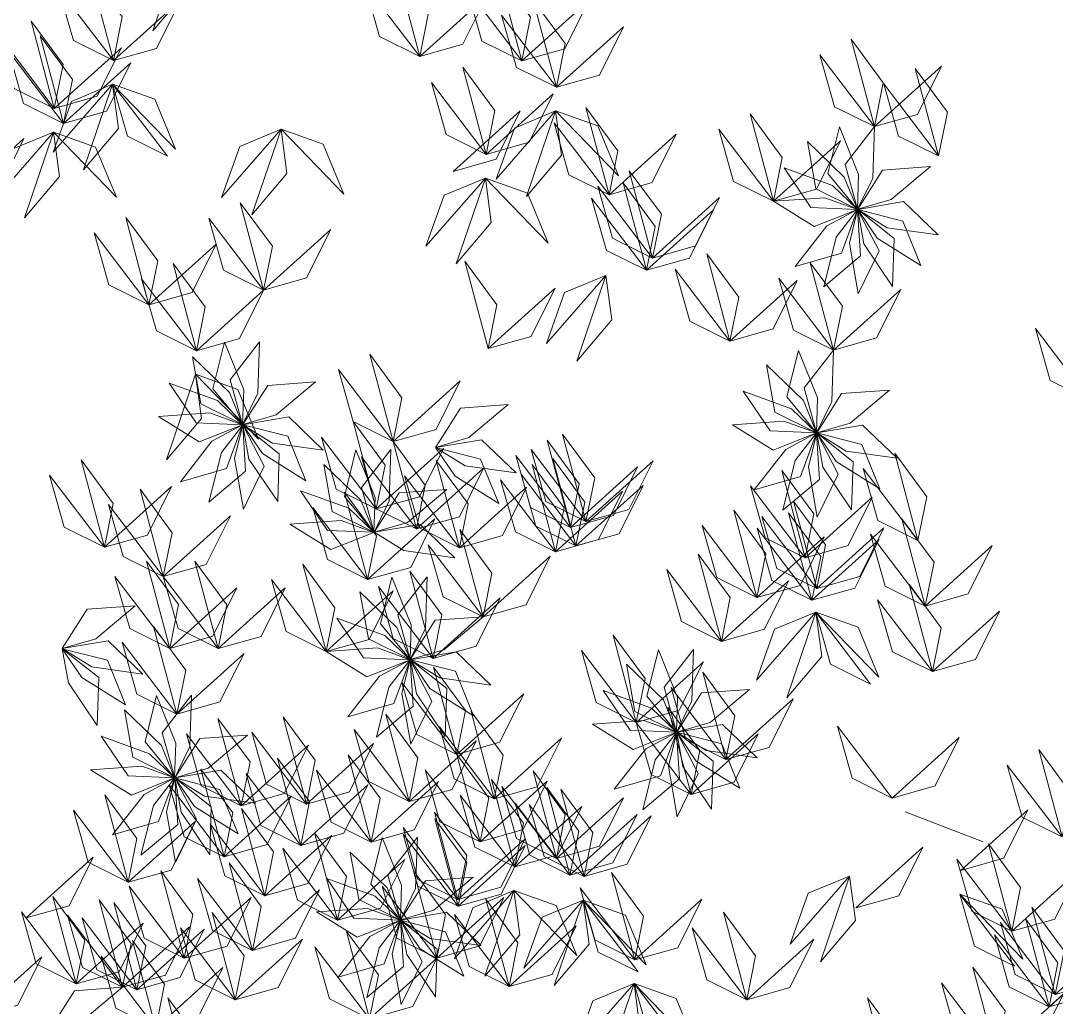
# Model space of a CAD drawing. Header units: inches. Extents: x 4350 to 28384, y -6772 to 993.
# Drawn here: x 19136 to 19204.6, y -720.8 to -655.3 of the extents above; entities that cross this region are included whole.
import ezdxf

# ---------------------------------------------------------------- set-up
doc = ezdxf.new("R2010")
doc.units = ezdxf.units.IN
doc.header["$MEASUREMENT"] = 0
doc.layers.add('ARREDAMENTO', color=2, linetype='Continuous', lineweight=18)

# ---------------------------------------------------------------- blocks, each defined once
blk = doc.blocks.new('jacaranda')
at = {"layer": 'ARREDAMENTO', "linetype": 'Continuous'}
blk.add_line((14006.878, 19469.296), (14001.698, 19467.307), dxfattribs=at)
at = {"layer": 'ARREDAMENTO', "lineweight": 0}
for points in [[(14054.837, 19526.801), (14054.447, 19523.862), (14056.763, 19521.12), (14054.837, 19526.801)], [(14032.303, 19519.111), (14031.718, 19522.018), (14033.845, 19524.908), (14032.303, 19519.111)], [(14039.072, 19519.411), (14038.487, 19522.317), (14040.615, 19525.207), (14039.072, 19519.411)], [(14059.379, 19519.139), (14058.794, 19522.046), (14060.921, 19524.936), (14059.379, 19519.139)], [(14039.072, 19519.411), (14041.726, 19520.732), (14042.703, 19524.185), (14039.072, 19519.411)], [(14032.303, 19519.111), (14034.956, 19520.433), (14035.933, 19523.886), (14032.303, 19519.111)], [(14059.379, 19519.139), (14062.033, 19520.46), (14063.01, 19523.914), (14059.379, 19519.139)], [(14032.303, 19519.111), (14029.45, 19519.918), (14027.851, 19523.131), (14032.303, 19519.111)], [(14030.006, 19517.365), (14029.421, 19520.271), (14031.549, 19523.161), (14030.006, 19517.365)], [(14039.072, 19519.411), (14036.22, 19520.218), (14034.62, 19523.43), (14039.072, 19519.411)], [(14059.379, 19519.139), (14056.526, 19519.946), (14054.927, 19523.159), (14059.379, 19519.139)], [(14030.006, 19517.365), (14032.66, 19518.686), (14033.637, 19522.139), (14030.006, 19517.365)], [(14063.298, 19515.962), (14062.713, 19518.868), (14064.841, 19521.758), (14063.298, 19515.962)], [(14030.006, 19517.365), (14027.154, 19518.172), (14025.554, 19521.384), (14030.006, 19517.365)], [(14062.687, 19514.973), (14062.102, 19517.879), (14064.23, 19520.769), (14062.687, 19514.973)], [(14063.298, 19515.962), (14065.952, 19517.283), (14066.929, 19520.736), (14063.298, 19515.962)], [(14008.914, 19514.754), (14008.329, 19517.66), (14010.456, 19520.55), (14008.914, 19514.754)], [(14008.914, 19514.754), (14011.567, 19516.075), (14012.544, 19519.528), (14008.914, 19514.754)], [(14063.298, 19515.962), (14060.446, 19516.768), (14058.846, 19519.981), (14063.298, 19515.962)], [(14062.687, 19514.973), (14065.341, 19516.294), (14066.318, 19519.747), (14062.687, 19514.973)], [(14008.914, 19514.754), (14006.061, 19515.56), (14004.462, 19518.773), (14008.914, 19514.754)], [(14034.664, 19512.909), (14034.079, 19515.816), (14036.206, 19518.706), (14034.664, 19512.909)], [(14062.687, 19514.973), (14059.835, 19515.78), (14058.235, 19518.992), (14062.687, 19514.973)], [(14004.666, 19512.81), (14004.081, 19515.716), (14006.208, 19518.606), (14004.666, 19512.81)], [(14004.666, 19512.81), (14007.319, 19514.131), (14008.296, 19517.584), (14004.666, 19512.81)], [(14034.664, 19512.909), (14037.317, 19514.23), (14038.294, 19517.683), (14034.664, 19512.909)], [(14059.431, 19517.572), (14056.639, 19516.577), (14055.257, 19513.265), (14059.431, 19517.572)], [(14055.8, 19512.798), (14058.454, 19514.119), (14059.431, 19517.572), (14055.8, 19512.798)], [(14059.431, 19517.572), (14059.042, 19514.634), (14061.357, 19511.892), (14059.431, 19517.572)], [(14059.431, 19517.572), (14062.167, 19516.432), (14063.373, 19513.051), (14059.431, 19517.572)], [(14034.664, 19512.909), (14031.811, 19513.716), (14030.212, 19516.929), (14034.664, 19512.909)], [(14026.517, 19510.234), (14025.932, 19513.14), (14028.06, 19516.03), (14026.517, 19510.234)], [(14015.613, 19509.802), (14015.028, 19512.709), (14017.156, 19515.599), (14015.613, 19509.802)], [(14030.059, 19515.798), (14027.266, 19514.803), (14025.885, 19511.491), (14030.059, 19515.798)], [(14030.059, 19515.798), (14029.669, 19512.86), (14031.985, 19510.118), (14030.059, 19515.798)], [(14030.059, 19515.798), (14032.795, 19514.657), (14034, 19511.277), (14030.059, 19515.798)], [(14036.854, 19511.782), (14034.001, 19512.589), (14032.401, 19515.801), (14036.854, 19511.782)], [(14008.914, 19514.754), (14009.033, 19511.347), (14010.037, 19509.271), (14010.866, 19512.241), (14008.914, 19514.754)], [(14011.244, 19514.735), (14009.968, 19511.574), (14010.04, 19509.269), (14012.006, 19511.645), (14011.244, 19514.735)], [(14015.613, 19509.802), (14018.267, 19511.124), (14019.244, 19514.577), (14015.613, 19509.802)], [(14026.517, 19510.234), (14029.171, 19511.555), (14030.148, 19515.008), (14026.517, 19510.234)], [(14048.267, 19514.584), (14045.475, 19513.588), (14044.093, 19510.276), (14048.267, 19514.584)], [(14048.267, 19514.584), (14047.878, 19511.645), (14050.193, 19508.903), (14048.267, 19514.584)], [(14048.267, 19514.584), (14051.003, 19513.443), (14052.209, 19510.063), (14048.267, 19514.584)], [(14026.517, 19510.234), (14023.665, 19511.041), (14022.065, 19514.253), (14026.517, 19510.234)], [(14063.351, 19514.395), (14060.558, 19513.399), (14059.177, 19510.087), (14063.351, 19514.395)], [(14063.351, 19514.395), (14062.961, 19511.456), (14065.277, 19508.714), (14063.351, 19514.395)], [(14063.351, 19514.395), (14066.087, 19513.254), (14067.292, 19509.874), (14063.351, 19514.395)], [(14069.769, 19509.942), (14066.916, 19510.748), (14065.317, 19513.961), (14069.769, 19509.942)], [(14013.366, 19513.769), (14010.914, 19511.402), (14010.042, 19509.266), (14012.805, 19510.637), (14013.366, 19513.769)], [(14015.613, 19509.802), (14012.76, 19510.609), (14011.161, 19513.822), (14015.613, 19509.802)], [(14005.203, 19512.104), (14007.814, 19509.913), (14010.029, 19509.27), (14008.377, 19511.874), (14005.203, 19512.104)], [(14014.911, 19512.025), (14011.708, 19510.859), (14010.043, 19509.262), (14013.125, 19509.391), (14014.911, 19512.025)], [(14023.632, 19506.032), (14023.047, 19508.938), (14025.174, 19511.828), (14023.632, 19506.032)], [(14034.716, 19511.342), (14031.924, 19510.347), (14030.542, 19507.035), (14034.716, 19511.342)], [(14034.716, 19511.342), (14034.326, 19508.404), (14036.642, 19505.662), (14034.716, 19511.342)], [(14034.716, 19511.342), (14037.452, 19510.201), (14038.657, 19506.821), (14034.716, 19511.342)], [(14024.038, 19505.228), (14023.453, 19508.134), (14025.58, 19511.024), (14024.038, 19505.228)], [(14023.632, 19506.032), (14026.286, 19507.353), (14027.263, 19510.806), (14023.632, 19506.032)], [(14004.69, 19507.573), (14008.065, 19508.048), (14010.025, 19509.264), (14006.984, 19509.778), (14004.69, 19507.573)], [(14015.613, 19509.802), (14012.213, 19510.04), (14010.043, 19509.259), (14012.91, 19508.123), (14015.613, 19509.802)], [(14023.632, 19506.032), (14020.779, 19506.839), (14019.18, 19510.051), (14023.632, 19506.032)], [(14024.038, 19505.228), (14026.692, 19506.549), (14027.669, 19510.002), (14024.038, 19505.228)], [(14005.839, 19505.546), (14008.729, 19507.352), (14010.026, 19509.26), (14007.038, 19508.493), (14005.839, 19505.546)], [(14007.713, 19504.16), (14009.619, 19506.986), (14010.027, 19509.256), (14007.61, 19507.341), (14007.713, 19504.16)], [(14009.989, 19503.657), (14010.58, 19507.014), (14010.03, 19509.254), (14008.601, 19506.521), (14009.989, 19503.657)], [(14012.272, 19504.123), (14011.447, 19507.43), (14010.034, 19509.253), (14009.84, 19506.175), (14012.272, 19504.123)], [(14014.169, 19505.478), (14012.07, 19508.164), (14010.037, 19509.254), (14011.112, 19506.362), (14014.169, 19505.478)], [(14024.038, 19505.228), (14021.185, 19506.034), (14019.586, 19509.247), (14024.038, 19505.228)], [(14049.425, 19503.91), (14048.84, 19506.816), (14050.968, 19509.706), (14049.425, 19503.91)], [(14049.425, 19503.91), (14052.079, 19505.231), (14053.056, 19508.684), (14049.425, 19503.91)], [(14057.02, 19502.938), (14056.435, 19505.844), (14058.562, 19508.734), (14057.02, 19502.938)], [(14049.425, 19503.91), (14046.573, 19504.716), (14044.973, 19507.929), (14049.425, 19503.91)], [(14057.02, 19502.938), (14059.673, 19504.259), (14060.65, 19507.712), (14057.02, 19502.938)], [(14018.495, 19500.532), (14017.91, 19503.438), (14020.037, 19506.328), (14018.495, 19500.532)], [(14057.02, 19502.938), (14054.167, 19503.745), (14052.567, 19506.957), (14057.02, 19502.938)], [(14011.63, 19499.934), (14011.045, 19502.84), (14013.172, 19505.73), (14011.63, 19499.934)], [(14034.535, 19500.029), (14033.95, 19502.935), (14036.078, 19505.825), (14034.535, 19500.029)], [(14053.877, 19499.891), (14053.292, 19502.797), (14055.42, 19505.687), (14053.877, 19499.891)], [(14018.495, 19500.532), (14021.148, 19501.853), (14022.125, 19505.306), (14018.495, 19500.532)], [(14011.63, 19499.934), (14014.284, 19501.255), (14015.261, 19504.708), (14011.63, 19499.934)], [(14018.495, 19500.532), (14015.642, 19501.338), (14014.043, 19504.551), (14018.495, 19500.532)], [(14026.731, 19504.885), (14026.341, 19501.946), (14028.657, 19499.205), (14026.731, 19504.885)], [(14026.731, 19504.885), (14029.467, 19503.744), (14030.672, 19500.364), (14026.731, 19504.885)], [(14053.877, 19499.891), (14056.531, 19501.212), (14057.508, 19504.665), (14053.877, 19499.891)], [(14011.63, 19499.934), (14008.777, 19500.741), (14007.178, 19503.953), (14011.63, 19499.934)], [(14034.535, 19500.029), (14031.683, 19500.836), (14030.083, 19504.048), (14034.535, 19500.029)], [(14053.877, 19499.891), (14051.025, 19500.697), (14049.425, 19503.91), (14053.877, 19499.891)], [(13994.609, 19496.598), (13997.263, 19497.919), (13998.24, 19501.372), (13994.609, 19496.598)], [(14049.686, 19500.472), (14049.805, 19497.066), (14050.809, 19494.989), (14051.639, 19497.96), (14049.686, 19500.472)], [(14052.017, 19500.453), (14050.74, 19497.293), (14050.812, 19494.988), (14052.779, 19497.364), (14052.017, 19500.453)], [(14011.63, 19499.934), (14011.749, 19496.528), (14012.753, 19494.451), (14013.583, 19497.422), (14011.63, 19499.934)], [(14013.961, 19499.915), (14012.684, 19496.755), (14012.756, 19494.449), (14014.723, 19496.826), (14013.961, 19499.915)], [(14040.835, 19493.867), (14040.25, 19496.773), (14042.377, 19499.663), (14040.835, 19493.867)], [(14054.138, 19499.488), (14051.686, 19497.12), (14050.815, 19494.985), (14053.578, 19496.356), (14054.138, 19499.488)], [(14016.082, 19498.95), (14013.63, 19496.582), (14012.759, 19494.446), (14015.522, 19495.818), (14016.082, 19498.95)], [(14040.835, 19493.867), (14043.488, 19495.188), (14044.465, 19498.641), (14040.835, 19493.867)], [(14053.93, 19498.324), (14051.137, 19497.328), (14049.756, 19494.016), (14053.93, 19498.324)], [(14053.93, 19498.324), (14053.54, 19495.385), (14055.856, 19492.643), (14053.93, 19498.324)], [(14040.835, 19493.867), (14037.982, 19494.674), (14036.382, 19497.886), (14040.835, 19493.867)], [(14045.976, 19497.823), (14048.587, 19495.632), (14050.802, 19494.988), (14049.149, 19497.593), (14045.976, 19497.823)], [(14055.683, 19497.744), (14052.48, 19496.578), (14050.816, 19494.981), (14053.897, 19495.11), (14055.683, 19497.744)], [(14007.92, 19497.284), (14010.531, 19495.093), (14012.746, 19494.45), (14011.093, 19497.054), (14007.92, 19497.284)], [(14017.627, 19497.205), (14014.424, 19496.039), (14012.76, 19494.443), (14015.841, 19494.572), (14017.627, 19497.205)], [(14033.194, 19496.313), (14035.805, 19494.123), (14038.02, 19493.479), (14036.368, 19496.083), (14033.194, 19496.313)], [(14045.462, 19493.292), (14048.837, 19493.767), (14050.798, 19494.982), (14047.757, 19495.497), (14045.462, 19493.292)], [(14056.385, 19495.521), (14052.985, 19495.759), (14050.815, 19494.977), (14053.683, 19493.842), (14056.385, 19495.521)], [(14007.406, 19492.754), (14010.781, 19493.228), (14012.742, 19494.444), (14009.701, 19494.958), (14007.406, 19492.754)], [(14018.329, 19494.983), (14014.929, 19495.22), (14012.759, 19494.439), (14015.627, 19493.303), (14018.329, 19494.983)], [(14041.946, 19489.392), (14041.361, 19492.298), (14043.488, 19495.188), (14041.946, 19489.392)], [(14046.611, 19491.264), (14049.501, 19493.071), (14050.798, 19494.978), (14047.81, 19494.212), (14046.611, 19491.264)], [(14048.485, 19489.879), (14050.391, 19492.705), (14050.8, 19494.975), (14048.382, 19493.059), (14048.485, 19489.879)], [(14050.761, 19489.376), (14051.353, 19492.733), (14050.803, 19494.973), (14049.373, 19492.239), (14050.761, 19489.376)], [(14053.045, 19489.842), (14052.22, 19493.149), (14050.806, 19494.972), (14050.612, 19491.893), (14053.045, 19489.842)], [(14054.941, 19491.196), (14052.843, 19493.882), (14050.81, 19494.972), (14051.885, 19492.081), (14054.941, 19491.196)], [(14008.555, 19490.726), (14011.445, 19492.532), (14012.742, 19494.44), (14009.754, 19493.673), (14008.555, 19490.726)], [(14010.429, 19489.341), (14012.335, 19492.167), (14012.744, 19494.437), (14010.326, 19492.521), (14010.429, 19489.341)], [(14012.705, 19488.838), (14013.297, 19492.194), (14012.746, 19494.434), (14011.317, 19491.701), (14012.705, 19488.838)], [(14014.989, 19489.304), (14014.164, 19492.611), (14012.75, 19494.433), (14012.556, 19491.355), (14014.989, 19489.304)], [(14016.885, 19490.658), (14014.787, 19493.344), (14012.754, 19494.434), (14013.829, 19491.543), (14016.885, 19490.658)], [(14028.051, 19488.559), (14027.466, 19491.465), (14029.593, 19494.355), (14028.051, 19488.559)], [(14029.071, 19488.161), (14028.486, 19491.067), (14030.613, 19493.957), (14029.071, 19488.161)], [(14032.681, 19491.783), (14036.056, 19492.257), (14038.016, 19493.473), (14034.975, 19493.988), (14032.681, 19491.783)], [(14041.946, 19489.392), (14044.6, 19490.713), (14045.577, 19494.166), (14041.946, 19489.392)], [(14028.051, 19488.559), (14030.705, 19489.88), (14031.682, 19493.333), (14028.051, 19488.559)], [(14033.829, 19489.755), (14036.72, 19491.561), (14038.016, 19493.469), (14035.029, 19492.702), (14033.829, 19489.755)], [(14041.946, 19489.392), (14039.093, 19490.198), (14037.494, 19493.411), (14041.946, 19489.392)], [(14039.292, 19488.071), (14038.707, 19490.977), (14040.835, 19493.867), (14039.292, 19488.071)], [(14040.974, 19493.335), (14041.093, 19489.929), (14042.097, 19487.852), (14042.927, 19490.823), (14040.974, 19493.335)], [(14043.305, 19493.316), (14042.028, 19490.156), (14042.101, 19487.85), (14044.067, 19490.227), (14043.305, 19493.316)], [(14006.031, 19487.302), (14005.446, 19490.208), (14007.573, 19493.098), (14006.031, 19487.302)], [(14028.051, 19488.559), (14025.198, 19489.366), (14023.599, 19492.578), (14028.051, 19488.559)], [(14028.707, 19486.937), (14028.122, 19489.843), (14030.249, 19492.733), (14028.707, 19486.937)], [(14029.071, 19488.161), (14031.724, 19489.482), (14032.701, 19492.935), (14029.071, 19488.161)], [(14036.44, 19486.818), (14035.855, 19489.724), (14037.982, 19492.614), (14036.44, 19486.818)], [(14039.292, 19488.071), (14041.946, 19489.392), (14042.923, 19492.845), (14039.292, 19488.071)], [(14059.981, 19486.855), (14059.396, 19489.761), (14061.523, 19492.651), (14059.981, 19486.855)], [(14006.031, 19487.302), (14008.685, 19488.623), (14009.662, 19492.076), (14006.031, 19487.302)], [(14013.51, 19486.157), (14012.925, 19489.063), (14015.052, 19491.953), (14013.51, 19486.157)], [(14029.071, 19488.161), (14026.218, 19488.967), (14024.618, 19492.18), (14029.071, 19488.161)], [(14030.073, 19486.552), (14029.489, 19489.458), (14031.616, 19492.348), (14030.073, 19486.552)], [(14039.292, 19488.071), (14036.44, 19488.877), (14034.84, 19492.09), (14039.292, 19488.071)], [(14045.426, 19492.351), (14042.975, 19489.983), (14042.103, 19487.848), (14044.866, 19489.219), (14045.426, 19492.351)], [(14028.707, 19486.937), (14031.361, 19488.258), (14032.338, 19491.711), (14028.707, 19486.937)], [(14030.073, 19486.552), (14032.727, 19487.873), (14033.704, 19491.326), (14030.073, 19486.552)], [(14036.44, 19486.818), (14039.093, 19488.139), (14040.07, 19491.592), (14036.44, 19486.818)], [(14059.981, 19486.855), (14062.635, 19488.176), (14063.612, 19491.629), (14059.981, 19486.855)], [(14013.51, 19486.157), (14016.164, 19487.478), (14017.141, 19490.931), (14013.51, 19486.157)], [(14028.707, 19486.937), (14025.854, 19487.744), (14024.255, 19490.956), (14028.707, 19486.937)], [(14030.073, 19486.552), (14027.221, 19487.359), (14025.621, 19490.571), (14030.073, 19486.552)], [(14036.44, 19486.818), (14033.587, 19487.625), (14031.987, 19490.837), (14036.44, 19486.818)], [(14037.264, 19490.685), (14039.875, 19488.495), (14042.09, 19487.851), (14040.438, 19490.456), (14037.264, 19490.685)], [(14042.522, 19484.71), (14041.937, 19487.616), (14044.064, 19490.506), (14042.522, 19484.71)], [(14046.972, 19490.606), (14043.769, 19489.44), (14042.104, 19487.844), (14045.186, 19487.973), (14046.972, 19490.606)], [(14056.073, 19484.91), (14055.488, 19487.816), (14057.616, 19490.706), (14056.073, 19484.91)], [(14059.981, 19486.855), (14057.128, 19487.662), (14055.529, 19490.874), (14059.981, 19486.855)], [(14013.51, 19486.157), (14010.657, 19486.964), (14009.058, 19490.176), (14013.51, 19486.157)], [(14012.746, 19484.115), (14012.161, 19487.022), (14014.289, 19489.912), (14012.746, 19484.115)], [(14013.064, 19483.336), (14012.479, 19486.243), (14014.606, 19489.133), (14013.064, 19483.336)], [(14016.706, 19483.519), (14016.121, 19486.425), (14018.248, 19489.315), (14016.706, 19483.519)], [(14042.522, 19484.71), (14045.176, 19486.031), (14046.153, 19489.484), (14042.522, 19484.71)], [(14056.073, 19484.91), (14058.727, 19486.231), (14059.704, 19489.684), (14056.073, 19484.91)], [(14005.552, 19482.951), (14004.967, 19485.857), (14007.095, 19488.747), (14005.552, 19482.951)], [(14012.746, 19484.115), (14015.4, 19485.437), (14016.377, 19488.89), (14012.746, 19484.115)], [(14042.522, 19484.71), (14039.669, 19485.517), (14038.07, 19488.729), (14042.522, 19484.71)], [(14047.674, 19488.384), (14044.274, 19488.622), (14042.103, 19487.84), (14044.971, 19486.705), (14047.674, 19488.384)], [(14056.073, 19484.91), (14053.221, 19485.716), (14051.621, 19488.929), (14056.073, 19484.91)], [(14012.746, 19484.115), (14009.894, 19484.922), (14008.294, 19488.135), (14012.746, 19484.115)], [(14013.064, 19483.336), (14015.717, 19484.657), (14016.694, 19488.11), (14013.064, 19483.336)], [(14016.706, 19483.519), (14019.36, 19484.84), (14020.337, 19488.293), (14016.706, 19483.519)], [(14034.867, 19482.236), (14034.282, 19485.142), (14036.409, 19488.032), (14034.867, 19482.236)], [(14036.751, 19486.155), (14040.126, 19486.63), (14042.086, 19487.845), (14039.045, 19488.36), (14036.751, 19486.155)], [(14005.552, 19482.951), (14008.206, 19484.272), (14009.183, 19487.725), (14005.552, 19482.951)], [(14013.064, 19483.336), (14010.211, 19484.143), (14008.611, 19487.356), (14013.064, 19483.336)], [(14016.706, 19483.519), (14013.853, 19484.325), (14012.254, 19487.538), (14016.706, 19483.519)], [(14005.552, 19482.951), (14002.7, 19483.758), (14001.1, 19486.97), (14005.552, 19482.951)], [(14019.061, 19480.608), (14018.476, 19483.514), (14020.603, 19486.404), (14019.061, 19480.608)], [(14034.867, 19482.236), (14037.521, 19483.557), (14038.498, 19487.01), (14034.867, 19482.236)], [(14034.867, 19482.236), (14032.014, 19483.043), (14030.415, 19486.255), (14034.867, 19482.236)], [(14045.277, 19479.934), (14044.692, 19482.841), (14046.819, 19485.731), (14045.277, 19479.934)], [(14052.443, 19480.136), (14051.858, 19483.042), (14053.985, 19485.932), (14052.443, 19480.136)], [(14055.647, 19480.141), (14055.062, 19483.047), (14057.19, 19485.937), (14055.647, 19480.141)], [(14019.061, 19480.608), (14021.715, 19481.929), (14022.692, 19485.382), (14019.061, 19480.608)], [(14038.181, 19479.473), (14037.596, 19482.379), (14039.723, 19485.269), (14038.181, 19479.473)], [(14005.073, 19478.6), (14004.488, 19481.506), (14006.616, 19484.396), (14005.073, 19478.6)], [(14019.061, 19480.608), (14016.208, 19481.414), (14014.609, 19484.627), (14019.061, 19480.608)], [(14038.577, 19484.886), (14038.696, 19481.479), (14039.7, 19479.403), (14040.53, 19482.373), (14038.577, 19484.886)], [(14040.908, 19484.867), (14039.631, 19481.706), (14039.704, 19479.401), (14041.67, 19481.777), (14040.908, 19484.867)], [(14045.277, 19479.934), (14047.931, 19481.255), (14048.908, 19484.708), (14045.277, 19479.934)], [(14052.443, 19480.136), (14055.096, 19481.457), (14056.073, 19484.91), (14052.443, 19480.136)], [(14055.647, 19480.141), (14058.301, 19481.462), (14059.278, 19484.915), (14055.647, 19480.141)], [(14038.181, 19479.473), (14040.835, 19480.794), (14041.812, 19484.247), (14038.181, 19479.473)], [(14043.029, 19483.901), (14040.578, 19481.534), (14039.706, 19479.398), (14042.469, 19480.769), (14043.029, 19483.901)], [(14045.277, 19479.934), (14042.424, 19480.741), (14040.825, 19483.953), (14045.277, 19479.934)], [(14052.443, 19480.136), (14049.59, 19480.942), (14047.99, 19484.155), (14052.443, 19480.136)], [(14055.647, 19480.141), (14052.795, 19480.948), (14051.195, 19484.16), (14055.647, 19480.141)], [(14005.073, 19478.6), (14007.727, 19479.921), (14008.704, 19483.374), (14005.073, 19478.6)], [(14038.181, 19479.473), (14035.328, 19480.28), (14033.729, 19483.492), (14038.181, 19479.473)], [(14057.944, 19482.968), (14060.556, 19480.778), (14062.771, 19480.134), (14061.118, 19482.739), (14057.944, 19482.968)], [(14005.073, 19478.6), (14002.221, 19479.407), (14000.621, 19482.619), (14005.073, 19478.6)], [(14012.799, 19482.548), (14010.006, 19481.553), (14008.625, 19478.241), (14012.799, 19482.548)], [(14009.168, 19477.774), (14011.822, 19479.095), (14012.799, 19482.548), (14009.168, 19477.774)], [(14012.799, 19482.548), (14012.409, 19479.61), (14014.725, 19476.868), (14012.799, 19482.548)], [(14012.799, 19482.548), (14015.535, 19481.408), (14016.74, 19478.027), (14012.799, 19482.548)], [(14034.867, 19482.236), (14037.478, 19480.045), (14039.693, 19479.401), (14038.041, 19482.006), (14034.867, 19482.236)], [(14044.575, 19482.157), (14041.372, 19480.991), (14039.707, 19479.394), (14042.789, 19479.523), (14044.575, 19482.157)], [(14055.168, 19475.79), (14054.583, 19478.696), (14056.711, 19481.586), (14055.168, 19475.79)], [(14024.709, 19475.233), (14024.124, 19478.139), (14026.252, 19481.029), (14024.709, 19475.233)], [(14055.168, 19475.79), (14057.822, 19477.111), (14058.799, 19480.564), (14055.168, 19475.79)], [(14057.431, 19478.438), (14060.806, 19478.913), (14062.767, 19480.128), (14059.725, 19480.643), (14057.431, 19478.438)], [(14020.914, 19480.074), (14021.033, 19476.668), (14022.037, 19474.591), (14022.866, 19477.562), (14020.914, 19480.074)], [(14023.244, 19480.056), (14021.967, 19476.895), (14022.04, 19474.59), (14024.006, 19476.966), (14023.244, 19480.056)], [(14024.709, 19475.233), (14027.363, 19476.554), (14028.34, 19480.007), (14024.709, 19475.233)], [(14034.353, 19477.705), (14037.729, 19478.18), (14039.689, 19479.395), (14036.648, 19479.91), (14034.353, 19477.705)], [(14045.277, 19479.934), (14041.877, 19480.172), (14039.706, 19479.391), (14042.574, 19478.255), (14045.277, 19479.934)], [(14055.168, 19475.79), (14052.316, 19476.597), (14050.716, 19479.809), (14055.168, 19475.79)], [(14058.58, 19476.41), (14061.47, 19478.217), (14062.767, 19480.124), (14059.779, 19479.358), (14058.58, 19476.41)], [(14060.454, 19475.025), (14062.36, 19477.851), (14062.768, 19480.121), (14060.351, 19478.205), (14060.454, 19475.025)], [(14024.709, 19475.233), (14021.856, 19476.04), (14020.257, 19479.252), (14024.709, 19475.233)], [(14025.365, 19479.09), (14022.914, 19476.722), (14022.042, 19474.587), (14024.805, 19475.958), (14025.365, 19479.09)], [(14035.502, 19475.678), (14038.393, 19477.484), (14039.689, 19479.392), (14036.702, 19478.625), (14035.502, 19475.678)], [(14036.614, 19473.109), (14036.029, 19476.015), (14038.156, 19478.905), (14036.614, 19473.109)], [(14037.377, 19474.292), (14039.282, 19477.118), (14039.691, 19479.388), (14037.274, 19477.473), (14037.377, 19474.292)], [(14039.652, 19473.789), (14040.244, 19477.146), (14039.694, 19479.386), (14038.265, 19476.653), (14039.652, 19473.789)], [(14041.936, 19474.255), (14041.111, 19477.562), (14039.697, 19479.385), (14039.504, 19476.307), (14041.936, 19474.255)], [(14043.833, 19475.61), (14041.734, 19478.295), (14039.701, 19479.385), (14040.776, 19476.494), (14043.833, 19475.61)], [(14018.761, 19472.768), (14018.176, 19475.674), (14020.303, 19478.564), (14018.761, 19472.768)], [(14018.761, 19472.768), (14021.415, 19474.089), (14022.392, 19477.542), (14018.761, 19472.768)], [(14036.614, 19473.109), (14039.268, 19474.43), (14040.245, 19477.883), (14036.614, 19473.109)], [(14018.761, 19472.768), (14015.908, 19473.575), (14014.309, 19476.787), (14018.761, 19472.768)], [(14017.203, 19477.425), (14019.814, 19475.234), (14022.029, 19474.59), (14020.377, 19477.195), (14017.203, 19477.425)], [(14026.911, 19477.346), (14023.708, 19476.18), (14022.043, 19474.583), (14025.125, 19474.712), (14026.911, 19477.346)], [(14036.614, 19473.109), (14033.761, 19473.916), (14032.162, 19477.128), (14036.614, 19473.109)], [(14054.192, 19477.046), (14054.311, 19473.64), (14055.315, 19471.563), (14056.145, 19474.534), (14054.192, 19477.046)], [(14056.523, 19477.027), (14055.246, 19473.867), (14055.318, 19471.562), (14057.285, 19473.938), (14056.523, 19477.027)], [(14021.078, 19470.459), (14020.493, 19473.365), (14022.621, 19476.255), (14021.078, 19470.459)], [(14034.123, 19470.164), (14033.538, 19473.07), (14035.666, 19475.96), (14034.123, 19470.164)], [(14039.779, 19469.987), (14039.194, 19472.893), (14041.321, 19475.783), (14039.779, 19469.987)], [(14046.577, 19469.816), (14045.993, 19472.722), (14048.12, 19475.612), (14046.577, 19469.816)], [(14050.902, 19469.707), (14050.317, 19472.613), (14052.445, 19475.503), (14050.902, 19469.707)], [(14058.644, 19476.062), (14056.192, 19473.694), (14055.321, 19471.559), (14058.084, 19472.93), (14058.644, 19476.062)], [(14007.743, 19470.212), (14010.397, 19471.534), (14011.374, 19474.987), (14007.743, 19470.212)], [(14016.69, 19472.894), (14020.065, 19473.369), (14022.025, 19474.584), (14018.984, 19475.099), (14016.69, 19472.894)], [(14021.078, 19470.459), (14023.732, 19471.78), (14024.709, 19475.233), (14021.078, 19470.459)], [(14027.613, 19475.123), (14024.213, 19475.361), (14022.043, 19474.579), (14024.91, 19473.444), (14027.613, 19475.123)], [(14034.123, 19470.164), (14036.777, 19471.485), (14037.754, 19474.938), (14034.123, 19470.164)], [(14039.779, 19469.987), (14042.433, 19471.308), (14043.41, 19474.761), (14039.779, 19469.987)], [(14007.743, 19470.212), (14004.891, 19471.019), (14003.291, 19474.232), (14007.743, 19470.212)], [(14021.078, 19470.459), (14018.226, 19471.266), (14016.626, 19474.478), (14021.078, 19470.459)], [(14017.839, 19470.866), (14020.729, 19472.673), (14022.025, 19474.581), (14019.038, 19473.814), (14017.839, 19470.866)], [(14019.713, 19469.481), (14021.619, 19472.307), (14022.027, 19474.577), (14019.61, 19472.661), (14019.713, 19469.481)], [(14021.989, 19468.978), (14022.58, 19472.335), (14022.03, 19474.575), (14020.601, 19471.841), (14021.989, 19468.978)], [(14024.272, 19469.444), (14023.447, 19472.751), (14022.034, 19474.574), (14021.84, 19471.495), (14024.272, 19469.444)], [(14026.169, 19470.799), (14024.07, 19473.484), (14022.037, 19474.574), (14023.112, 19471.683), (14026.169, 19470.799)], [(14034.123, 19470.164), (14031.271, 19470.97), (14029.671, 19474.183), (14034.123, 19470.164)], [(14046.577, 19469.816), (14049.231, 19471.137), (14050.208, 19474.59), (14046.577, 19469.816)], [(14050.482, 19474.396), (14053.093, 19472.206), (14055.308, 19471.562), (14053.655, 19474.167), (14050.482, 19474.396)], [(14050.902, 19469.707), (14053.556, 19471.028), (14054.533, 19474.481), (14050.902, 19469.707)], [(14060.189, 19474.317), (14056.987, 19473.152), (14055.322, 19471.555), (14058.403, 19471.684), (14060.189, 19474.317)], [(13996.477, 19467.632), (13995.892, 19470.538), (13998.019, 19473.428), (13996.477, 19467.632)], [(14039.779, 19469.987), (14036.926, 19470.793), (14035.327, 19474.006), (14039.779, 19469.987)], [(14046.577, 19469.816), (14043.725, 19470.622), (14042.125, 19473.835), (14046.577, 19469.816)], [(14050.902, 19469.707), (14048.05, 19470.514), (14046.45, 19473.726), (14050.902, 19469.707)], [(14035.071, 19467.313), (14034.486, 19470.219), (14036.614, 19473.109), (14035.071, 19467.313)], [(14042.28, 19467.295), (14041.695, 19470.201), (14043.823, 19473.091), (14042.28, 19467.295)], [(14046.954, 19467.071), (14046.37, 19469.977), (14048.497, 19472.867), (14046.954, 19467.071)], [(13996.477, 19467.632), (13999.13, 19468.953), (14000.107, 19472.406), (13996.477, 19467.632)], [(14030.002, 19466.214), (14029.417, 19469.12), (14031.544, 19472.01), (14030.002, 19466.214)], [(14035.071, 19467.313), (14037.725, 19468.634), (14038.702, 19472.087), (14035.071, 19467.313)], [(14042.28, 19467.295), (14044.934, 19468.616), (14045.911, 19472.069), (14042.28, 19467.295)], [(14049.968, 19469.866), (14053.343, 19470.341), (14055.304, 19471.556), (14052.263, 19472.071), (14049.968, 19469.866)], [(14052.044, 19466.326), (14051.459, 19469.232), (14053.586, 19472.122), (14052.044, 19466.326)], [(14060.891, 19472.095), (14057.491, 19472.333), (14055.321, 19471.551), (14058.189, 19470.416), (14060.891, 19472.095)], [(14035.071, 19467.313), (14032.219, 19468.12), (14030.619, 19471.332), (14035.071, 19467.313)], [(14032.767, 19465.643), (14032.182, 19468.549), (14034.309, 19471.439), (14032.767, 19465.643)], [(14042.28, 19467.295), (14039.428, 19468.101), (14037.828, 19471.314), (14042.28, 19467.295)], [(14046.954, 19467.071), (14049.608, 19468.392), (14050.585, 19471.845), (14046.954, 19467.071)], [(14051.117, 19467.838), (14054.007, 19469.645), (14055.304, 19471.552), (14052.316, 19470.785), (14051.117, 19467.838)], [(14052.991, 19466.453), (14054.897, 19469.279), (14055.306, 19471.549), (14052.888, 19469.633), (14052.991, 19466.453)], [(14055.267, 19465.95), (14055.859, 19469.307), (14055.309, 19471.547), (14053.879, 19468.813), (14055.267, 19465.95)], [(14057.551, 19466.416), (14056.726, 19469.723), (14055.312, 19471.546), (14055.118, 19468.467), (14057.551, 19466.416)], [(14059.447, 19467.77), (14057.349, 19470.456), (14055.316, 19471.546), (14056.391, 19468.655), (14059.447, 19467.77)], [(14028.171, 19465.019), (14027.586, 19467.925), (14029.714, 19470.815), (14028.171, 19465.019)], [(14029.108, 19465.109), (14028.523, 19468.015), (14030.65, 19470.905), (14029.108, 19465.109)], [(14030.002, 19466.214), (14032.656, 19467.535), (14033.633, 19470.988), (14030.002, 19466.214)], [(14046.954, 19467.071), (14044.102, 19467.878), (14042.502, 19471.09), (14046.954, 19467.071)], [(14052.044, 19466.326), (14054.697, 19467.647), (14055.674, 19471.1), (14052.044, 19466.326)], [(14030.002, 19466.214), (14027.149, 19467.021), (14025.55, 19470.233), (14030.002, 19466.214)], [(14032.767, 19465.643), (14035.42, 19466.964), (14036.397, 19470.417), (14032.767, 19465.643)], [(14052.044, 19466.326), (14049.191, 19467.133), (14047.591, 19470.345), (14052.044, 19466.326)], [(14058.404, 19464.632), (14057.819, 19467.538), (14059.947, 19470.428), (14058.404, 19464.632)], [(14003.198, 19465.412), (14000.346, 19466.218), (13998.746, 19469.431), (14003.198, 19465.412)], [(14028.171, 19465.019), (14030.825, 19466.34), (14031.802, 19469.793), (14028.171, 19465.019)], [(14032.767, 19465.643), (14029.914, 19466.449), (14028.315, 19469.662), (14032.767, 19465.643)], [(14029.108, 19465.109), (14031.761, 19466.43), (14032.738, 19469.883), (14029.108, 19465.109)], [(14036.539, 19463.49), (14035.954, 19466.397), (14038.081, 19469.287), (14036.539, 19463.49)], [(14036.539, 19463.49), (14035.954, 19466.397), (14038.081, 19469.287), (14036.539, 19463.49)], [(14049.343, 19463.736), (14048.758, 19466.642), (14050.885, 19469.532), (14049.343, 19463.736)], [(14058.404, 19464.632), (14061.058, 19465.953), (14062.035, 19469.406), (14058.404, 19464.632)], [(14028.171, 19465.019), (14025.319, 19465.826), (14023.719, 19469.038), (14028.171, 19465.019)], [(14029.108, 19465.109), (14026.255, 19465.916), (14024.655, 19469.128), (14029.108, 19465.109)], [(14036.53, 19463.042), (14035.945, 19465.948), (14038.073, 19468.838), (14036.53, 19463.042)], [(14058.404, 19464.632), (14055.552, 19465.439), (14053.952, 19468.651), (14058.404, 19464.632)], [(14036.539, 19463.49), (14039.193, 19464.811), (14040.17, 19468.264), (14036.539, 19463.49)], [(14036.539, 19463.49), (14039.193, 19464.811), (14040.17, 19468.264), (14036.539, 19463.49)], [(14044.511, 19462.113), (14043.927, 19465.019), (14046.054, 19467.909), (14044.511, 19462.113)], [(14049.343, 19463.736), (14051.997, 19465.057), (14052.974, 19468.51), (14049.343, 19463.736)], [(13999.816, 19461.382), (13999.231, 19464.288), (14001.358, 19467.178), (13999.816, 19461.382)], [(14036.539, 19463.49), (14033.686, 19464.297), (14032.087, 19467.51), (14036.539, 19463.49)], [(14036.539, 19463.49), (14033.686, 19464.297), (14032.087, 19467.51), (14036.539, 19463.49)], [(14036.53, 19463.042), (14039.184, 19464.363), (14040.161, 19467.816), (14036.53, 19463.042)], [(14039.225, 19467.611), (14039.344, 19464.205), (14040.348, 19462.128), (14041.177, 19465.099), (14039.225, 19467.611)], [(14041.555, 19467.592), (14040.279, 19464.432), (14040.351, 19462.126), (14042.317, 19464.503), (14041.555, 19467.592)], [(14049.343, 19463.736), (14046.49, 19464.543), (14044.891, 19467.755), (14049.343, 19463.736)], [(14010.152, 19462.93), (14007.299, 19463.737), (14005.7, 19466.949), (14010.152, 19462.93)], [(14036.53, 19463.042), (14033.678, 19463.849), (14032.078, 19467.061), (14036.53, 19463.042)], [(14043.677, 19466.627), (14041.225, 19464.259), (14040.353, 19462.124), (14043.116, 19463.495), (14043.677, 19466.627)], [(14044.511, 19462.113), (14047.165, 19463.434), (14048.142, 19466.887), (14044.511, 19462.113)], [(13999.816, 19461.382), (14002.469, 19462.703), (14003.446, 19466.156), (13999.816, 19461.382)], [(14044.511, 19462.113), (14041.659, 19462.92), (14040.059, 19466.132), (14044.511, 19462.113)], [(14050.163, 19460.112), (14049.578, 19463.018), (14051.705, 19465.908), (14050.163, 19460.112)], [(14065.175, 19462.267), (14062.322, 19463.074), (14060.723, 19466.286), (14065.175, 19462.267)], [(13999.816, 19461.382), (13996.963, 19462.189), (13995.363, 19465.401), (13999.816, 19461.382)], [(14024.807, 19459.48), (14024.222, 19462.386), (14026.35, 19465.276), (14024.807, 19459.48)], [(14024.807, 19459.48), (14024.222, 19462.386), (14026.35, 19465.276), (14024.807, 19459.48)], [(14037.936, 19459.595), (14037.351, 19462.501), (14039.478, 19465.391), (14037.936, 19459.595)], [(14054.697, 19459.589), (14054.112, 19462.495), (14056.24, 19465.385), (14054.697, 19459.589)], [(14010.571, 19465.038), (14010.181, 19462.099), (14012.496, 19459.358), (14010.571, 19465.038)], [(14010.571, 19465.038), (14013.307, 19463.897), (14014.512, 19460.517), (14010.571, 19465.038)], [(14035.514, 19464.961), (14038.125, 19462.771), (14040.341, 19462.127), (14038.688, 19464.732), (14035.514, 19464.961)], [(14045.222, 19464.882), (14042.019, 19463.716), (14040.354, 19462.12), (14043.436, 19462.249), (14045.222, 19464.882)], [(14050.163, 19460.112), (14052.816, 19461.433), (14053.793, 19464.886), (14050.163, 19460.112)], [(14003.251, 19463.845), (14000.458, 19462.849), (13999.077, 19459.537), (14003.251, 19463.845)], [(13999.62, 19459.071), (14002.274, 19460.392), (14003.251, 19463.845), (13999.62, 19459.071)], [(14024.807, 19459.48), (14027.461, 19460.801), (14028.438, 19464.254), (14024.807, 19459.48)], [(14024.807, 19459.48), (14027.461, 19460.801), (14028.438, 19464.254), (14024.807, 19459.48)], [(14032.819, 19464.076), (14030.027, 19463.08), (14028.645, 19459.768), (14032.819, 19464.076)], [(14032.819, 19464.076), (14032.429, 19461.137), (14034.745, 19458.395), (14032.819, 19464.076)], [(14032.819, 19464.076), (14035.555, 19462.935), (14036.76, 19459.555), (14032.819, 19464.076)], [(14037.936, 19459.595), (14040.589, 19460.916), (14041.566, 19464.369), (14037.936, 19459.595)], [(14050.163, 19460.112), (14047.31, 19460.919), (14045.71, 19464.131), (14050.163, 19460.112)], [(14054.697, 19459.589), (14057.351, 19460.91), (14058.328, 19464.363), (14054.697, 19459.589)], [(14024.807, 19459.48), (14021.955, 19460.287), (14020.355, 19463.499), (14024.807, 19459.48)], [(14024.807, 19459.48), (14021.955, 19460.287), (14020.355, 19463.499), (14024.807, 19459.48)], [(14028.223, 19463.452), (14025.431, 19462.457), (14024.05, 19459.145), (14028.223, 19463.452)], [(14024.593, 19458.678), (14027.246, 19459.999), (14028.223, 19463.452), (14024.593, 19458.678)], [(14028.223, 19463.452), (14027.834, 19460.513), (14030.149, 19457.772), (14028.223, 19463.452)], [(14028.223, 19463.452), (14030.96, 19462.311), (14032.165, 19458.931), (14028.223, 19463.452)], [(14033.139, 19457.71), (14032.555, 19460.616), (14034.682, 19463.506), (14033.139, 19457.71)], [(14037.936, 19459.595), (14035.083, 19460.402), (14033.483, 19463.614), (14037.936, 19459.595)], [(14054.697, 19459.589), (14051.845, 19460.396), (14050.245, 19463.608), (14054.697, 19459.589)], [(14057.818, 19457.501), (14057.233, 19460.407), (14059.361, 19463.297), (14057.818, 19457.501)], [(14058.783, 19457.662), (14058.198, 19460.569), (14060.326, 19463.459), (14058.783, 19457.662)], [(14061.848, 19457.889), (14061.264, 19460.796), (14063.391, 19463.686), (14061.848, 19457.889)], [(13996.93, 19457.18), (13996.345, 19460.086), (13998.473, 19462.976), (13996.93, 19457.18)], [(14017.382, 19456.839), (14016.797, 19459.745), (14018.924, 19462.635), (14017.382, 19456.839)], [(14033.139, 19457.71), (14035.793, 19459.031), (14036.77, 19462.484), (14033.139, 19457.71)], [(14035.001, 19460.431), (14038.376, 19460.906), (14040.337, 19462.121), (14037.295, 19462.636), (14035.001, 19460.431)], [(14045.924, 19462.66), (14042.524, 19462.898), (14040.354, 19462.116), (14043.222, 19460.981), (14045.924, 19462.66)], [(14051.299, 19456.836), (14050.714, 19459.742), (14052.841, 19462.632), (14051.299, 19456.836)], [(14058.783, 19457.662), (14061.437, 19458.984), (14062.414, 19462.437), (14058.783, 19457.662)], [(14061.848, 19457.889), (14064.502, 19459.211), (14065.479, 19462.664), (14061.848, 19457.889)], [(13997.336, 19456.376), (13996.751, 19459.282), (13998.879, 19462.172), (13997.336, 19456.376)], [(13996.93, 19457.18), (13999.584, 19458.501), (14000.561, 19461.954), (13996.93, 19457.18)], [(14033.139, 19457.71), (14030.287, 19458.517), (14028.687, 19461.729), (14033.139, 19457.71)], [(14036.15, 19458.403), (14039.04, 19460.209), (14040.337, 19462.117), (14037.349, 19461.35), (14036.15, 19458.403)], [(14038.024, 19457.018), (14039.93, 19459.844), (14040.338, 19462.114), (14037.921, 19460.198), (14038.024, 19457.018)], [(14040.3, 19456.515), (14040.891, 19459.872), (14040.341, 19462.112), (14038.912, 19459.378), (14040.3, 19456.515)], [(14042.583, 19456.981), (14041.759, 19460.288), (14040.345, 19462.111), (14040.151, 19459.032), (14042.583, 19456.981)], [(14044.48, 19458.335), (14042.381, 19461.021), (14040.348, 19462.111), (14041.423, 19459.22), (14044.48, 19458.335)], [(14058.783, 19457.662), (14055.931, 19458.469), (14054.331, 19461.682), (14058.783, 19457.662)], [(14061.848, 19457.889), (14058.996, 19458.696), (14057.396, 19461.909), (14061.848, 19457.889)], [(14057.818, 19457.501), (14060.472, 19458.822), (14061.449, 19462.275), (14057.818, 19457.501)], [(13996.93, 19457.18), (13994.078, 19457.987), (13992.478, 19461.199), (13996.93, 19457.18)], [(13997.336, 19456.376), (13999.99, 19457.697), (14000.967, 19461.15), (13997.336, 19456.376)], [(14017.382, 19456.839), (14020.036, 19458.16), (14021.013, 19461.613), (14017.382, 19456.839)], [(14042.388, 19455.576), (14041.803, 19458.482), (14043.93, 19461.372), (14042.388, 19455.576)], [(14051.299, 19456.836), (14053.952, 19458.157), (14054.929, 19461.61), (14051.299, 19456.836)], [(14057.818, 19457.501), (14054.966, 19458.308), (14053.366, 19461.52), (14057.818, 19457.501)], [(13997.336, 19456.376), (13994.484, 19457.182), (13992.884, 19460.395), (13997.336, 19456.376)], [(14017.382, 19456.839), (14014.529, 19457.646), (14012.93, 19460.858), (14017.382, 19456.839)], [(14042.388, 19455.576), (14045.042, 19456.897), (14046.019, 19460.35), (14042.388, 19455.576)], [(14051.299, 19456.836), (14048.446, 19457.643), (14046.846, 19460.855), (14051.299, 19456.836)], [(14056.567, 19454.96), (14055.982, 19457.866), (14058.109, 19460.756), (14056.567, 19454.96)], [(14056.567, 19454.96), (14059.22, 19456.281), (14060.197, 19459.734), (14056.567, 19454.96)], [(14068.57, 19455.669), (14065.718, 19456.476), (14064.118, 19459.688), (14068.57, 19455.669)], [(14000.841, 19453.193), (14000.256, 19456.1), (14002.384, 19458.99), (14000.841, 19453.193)], [(14042.388, 19455.576), (14039.535, 19456.383), (14037.936, 19459.595), (14042.388, 19455.576)], [(14056.567, 19454.96), (14053.714, 19455.766), (14052.114, 19458.979), (14056.567, 19454.96)], [(14000.841, 19453.193), (14003.495, 19454.514), (14004.472, 19457.967), (14000.841, 19453.193)], [(14024.86, 19457.913), (14022.067, 19456.918), (14020.686, 19453.606), (14024.86, 19457.913)], [(14021.229, 19453.139), (14023.883, 19454.46), (14024.86, 19457.913), (14021.229, 19453.139)], [(14024.86, 19457.913), (14024.47, 19454.974), (14026.786, 19452.233), (14024.86, 19457.913)], [(14024.86, 19457.913), (14027.596, 19456.772), (14028.801, 19453.392), (14024.86, 19457.913)], [(14058.783, 19457.662), (14061.394, 19455.472), (14063.609, 19454.828), (14061.957, 19457.433), (14058.783, 19457.662)], [(14000.841, 19453.193), (13997.989, 19454), (13996.389, 19457.213), (14000.841, 19453.193)], [(14007.834, 19451.177), (14007.249, 19454.083), (14009.376, 19456.973), (14007.834, 19451.177)], [(14054.24, 19451.16), (14053.655, 19454.066), (14055.782, 19456.956), (14054.24, 19451.16)]]:
    blk.add_lwpolyline(points, dxfattribs=at)

msp = doc.modelspace()

# ---------------------------------------------------------------- block references
at = {"xscale": -1}
msp.add_blockref('jacaranda', (33201.493, -20177.102), dxfattribs=at)

doc.saveas('drawing.dxf')
